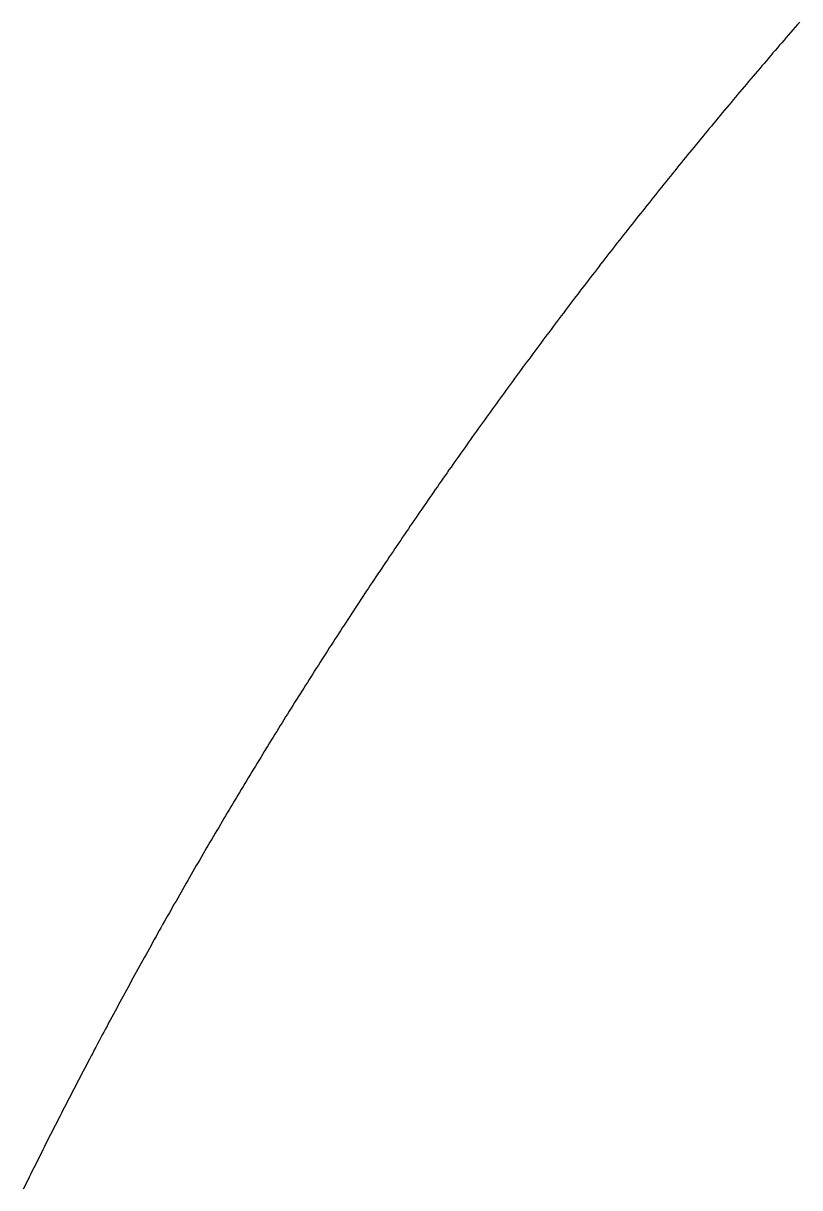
# Model space of a CAD drawing. Header units: metres. Extents: x -47.5 to 50, y -46.2 to 48.8.
# Drawn here: x -42.59 to -35.72, y 21.87 to 32.18 of the extents above; entities that cross this region are included whole.
import ezdxf

# ---------------------------------------------------------------- set-up
doc = ezdxf.new("R2010")
doc.units = ezdxf.units.M

msp = doc.modelspace()

# ---------------------------------------------------------------- linework, layer by layer
for p, q in [((-35.716, 32.193, -692.82), (-35.736, 32.17, -692.82)), ((-35.815, 32.079, -692.82), (-35.835, 32.056, -692.82)), ((-35.796, 32.102, -692.82), (-35.815, 32.079, -692.82)), ((-35.776, 32.125, -692.82), (-35.796, 32.102, -692.82)), ((-35.756, 32.147, -692.82), (-35.776, 32.125, -692.82)), ((-35.736, 32.17, -692.82), (-35.756, 32.147, -692.82)), ((-35.894, 31.988, -692.82), (-35.914, 31.965, -692.82)), ((-35.875, 32.01, -692.82), (-35.894, 31.988, -692.82)), ((-35.855, 32.033, -692.82), (-35.875, 32.01, -692.82)), ((-35.835, 32.056, -692.82), (-35.855, 32.033, -692.82)), ((-35.993, 31.873, -692.82), (-36.012, 31.85, -692.82)), ((-35.973, 31.896, -692.82), (-35.993, 31.873, -692.82)), ((-35.954, 31.919, -692.82), (-35.973, 31.896, -692.82)), ((-35.934, 31.942, -692.82), (-35.954, 31.919, -692.82)), ((-35.914, 31.965, -692.82), (-35.934, 31.942, -692.82)), ((-36.071, 31.781, -692.82), (-36.091, 31.758, -692.82)), ((-36.052, 31.804, -692.82), (-36.071, 31.781, -692.82)), ((-36.032, 31.827, -692.82), (-36.052, 31.804, -692.82)), ((-36.012, 31.85, -692.82), (-36.032, 31.827, -692.82)), ((-36.169, 31.666, -692.82), (-36.188, 31.643, -692.82)), ((-36.149, 31.689, -692.82), (-36.169, 31.666, -692.82)), ((-36.13, 31.712, -692.82), (-36.149, 31.689, -692.82)), ((-36.11, 31.735, -692.82), (-36.13, 31.712, -692.82)), ((-36.091, 31.758, -692.82), (-36.11, 31.735, -692.82)), ((-36.247, 31.574, -692.82), (-36.266, 31.55, -692.82)), ((-36.227, 31.597, -692.82), (-36.247, 31.574, -692.82)), ((-36.208, 31.62, -692.82), (-36.227, 31.597, -692.82)), ((-36.188, 31.643, -692.82), (-36.208, 31.62, -692.82)), ((-36.344, 31.458, -692.82), (-36.363, 31.435, -692.82)), ((-36.325, 31.481, -692.82), (-36.344, 31.458, -692.82)), ((-36.305, 31.504, -692.82), (-36.325, 31.481, -692.82)), ((-36.286, 31.527, -692.82), (-36.305, 31.504, -692.82)), ((-36.266, 31.55, -692.82), (-36.286, 31.527, -692.82)), ((-36.421, 31.365, -692.82), (-36.441, 31.342, -692.82)), ((-36.402, 31.388, -692.82), (-36.421, 31.365, -692.82)), ((-36.383, 31.412, -692.82), (-36.402, 31.388, -692.82)), ((-36.363, 31.435, -692.82), (-36.383, 31.412, -692.82)), ((-36.518, 31.249, -692.82), (-36.537, 31.226, -692.82)), ((-36.499, 31.272, -692.82), (-36.518, 31.249, -692.82)), ((-36.479, 31.295, -692.82), (-36.499, 31.272, -692.82)), ((-36.46, 31.319, -692.82), (-36.479, 31.295, -692.82)), ((-36.441, 31.342, -692.82), (-36.46, 31.319, -692.82)), ((-36.595, 31.156, -692.82), (-36.614, 31.132, -692.82)), ((-36.576, 31.179, -692.82), (-36.595, 31.156, -692.82)), ((-36.556, 31.202, -692.82), (-36.576, 31.179, -692.82)), ((-36.537, 31.226, -692.82), (-36.556, 31.202, -692.82)), ((-36.671, 31.062, -692.82), (-36.69, 31.039, -692.82)), ((-36.652, 31.086, -692.82), (-36.671, 31.062, -692.82)), ((-36.633, 31.109, -692.82), (-36.652, 31.086, -692.82)), ((-36.614, 31.132, -692.82), (-36.633, 31.109, -692.82)), ((-36.767, 30.945, -692.82), (-36.786, 30.922, -692.82)), ((-36.748, 30.969, -692.82), (-36.767, 30.945, -692.82)), ((-36.729, 30.992, -692.82), (-36.748, 30.969, -692.82)), ((-36.71, 31.016, -692.82), (-36.729, 30.992, -692.82)), ((-36.69, 31.039, -692.82), (-36.71, 31.016, -692.82)), ((-36.843, 30.852, -692.82), (-36.862, 30.828, -692.82)), ((-36.824, 30.875, -692.82), (-36.843, 30.852, -692.82)), ((-36.805, 30.899, -692.82), (-36.824, 30.875, -692.82)), ((-36.786, 30.922, -692.82), (-36.805, 30.899, -692.82)), ((-36.938, 30.734, -692.82), (-36.957, 30.711, -692.82)), ((-36.919, 30.758, -692.82), (-36.938, 30.734, -692.82)), ((-36.9, 30.781, -692.82), (-36.919, 30.758, -692.82)), ((-36.881, 30.805, -692.82), (-36.9, 30.781, -692.82)), ((-36.862, 30.828, -692.82), (-36.881, 30.805, -692.82)), ((-37.013, 30.64, -692.82), (-37.032, 30.616, -692.82)), ((-36.994, 30.663, -692.82), (-37.013, 30.64, -692.82)), ((-36.975, 30.687, -692.82), (-36.994, 30.663, -692.82)), ((-36.957, 30.711, -692.82), (-36.975, 30.687, -692.82)), ((-37.089, 30.545, -692.82), (-37.107, 30.522, -692.82)), ((-37.07, 30.569, -692.82), (-37.089, 30.545, -692.82)), ((-37.051, 30.593, -692.82), (-37.07, 30.569, -692.82)), ((-37.032, 30.616, -692.82), (-37.051, 30.593, -692.82)), ((-37.182, 30.427, -692.82), (-37.201, 30.404, -692.82)), ((-37.164, 30.451, -692.82), (-37.182, 30.427, -692.82)), ((-37.145, 30.475, -692.82), (-37.164, 30.451, -692.82)), ((-37.126, 30.498, -692.82), (-37.145, 30.475, -692.82)), ((-37.107, 30.522, -692.82), (-37.126, 30.498, -692.82)), ((-37.257, 30.332, -692.82), (-37.276, 30.309, -692.82)), ((-37.238, 30.356, -692.82), (-37.257, 30.332, -692.82)), ((-37.22, 30.38, -692.82), (-37.238, 30.356, -692.82)), ((-37.201, 30.404, -692.82), (-37.22, 30.38, -692.82)), ((-37.332, 30.237, -692.82), (-37.35, 30.214, -692.82)), ((-37.313, 30.261, -692.82), (-37.332, 30.237, -692.82)), ((-37.294, 30.285, -692.82), (-37.313, 30.261, -692.82)), ((-37.276, 30.309, -692.82), (-37.294, 30.285, -692.82)), ((-37.424, 30.118, -692.82), (-37.443, 30.095, -692.82)), ((-37.406, 30.142, -692.82), (-37.424, 30.118, -692.82)), ((-37.387, 30.166, -692.82), (-37.406, 30.142, -692.82)), ((-37.369, 30.19, -692.82), (-37.387, 30.166, -692.82)), ((-37.35, 30.214, -692.82), (-37.369, 30.19, -692.82)), ((-37.498, 30.023, -692.82), (-37.517, 29.999, -692.82)), ((-37.48, 30.047, -692.82), (-37.498, 30.023, -692.82)), ((-37.461, 30.071, -692.82), (-37.48, 30.047, -692.82)), ((-37.443, 30.095, -692.82), (-37.461, 30.071, -692.82)), ((-37.572, 29.927, -692.82), (-37.591, 29.903, -692.82)), ((-37.554, 29.951, -692.82), (-37.572, 29.927, -692.82)), ((-37.535, 29.975, -692.82), (-37.554, 29.951, -692.82)), ((-37.517, 29.999, -692.82), (-37.535, 29.975, -692.82)), ((-37.664, 29.808, -692.82), (-37.682, 29.784, -692.82)), ((-37.646, 29.832, -692.82), (-37.664, 29.808, -692.82)), ((-37.627, 29.856, -692.82), (-37.646, 29.832, -692.82)), ((-37.609, 29.88, -692.82), (-37.627, 29.856, -692.82)), ((-37.591, 29.903, -692.82), (-37.609, 29.88, -692.82)), ((-37.737, 29.712, -692.82), (-37.755, 29.688, -692.82)), ((-37.719, 29.736, -692.82), (-37.737, 29.712, -692.82)), ((-37.701, 29.76, -692.82), (-37.719, 29.736, -692.82)), ((-37.682, 29.784, -692.82), (-37.701, 29.76, -692.82)), ((-37.81, 29.615, -692.82), (-37.828, 29.591, -692.82)), ((-37.792, 29.64, -692.82), (-37.81, 29.615, -692.82)), ((-37.774, 29.664, -692.82), (-37.792, 29.64, -692.82)), ((-37.755, 29.688, -692.82), (-37.774, 29.664, -692.82)), ((-37.901, 29.495, -692.82), (-37.919, 29.471, -692.82)), ((-37.883, 29.519, -692.82), (-37.901, 29.495, -692.82)), ((-37.865, 29.543, -692.82), (-37.883, 29.519, -692.82)), ((-37.846, 29.567, -692.82), (-37.865, 29.543, -692.82)), ((-37.828, 29.591, -692.82), (-37.846, 29.567, -692.82)), ((-37.973, 29.398, -692.82), (-37.991, 29.374, -692.82)), ((-37.955, 29.423, -692.82), (-37.973, 29.398, -692.82)), ((-37.937, 29.447, -692.82), (-37.955, 29.423, -692.82)), ((-37.919, 29.471, -692.82), (-37.937, 29.447, -692.82)), ((-38.045, 29.302, -692.82), (-38.063, 29.277, -692.82)), ((-38.027, 29.326, -692.82), (-38.045, 29.302, -692.82)), ((-38.009, 29.35, -692.82), (-38.027, 29.326, -692.82)), ((-37.991, 29.374, -692.82), (-38.009, 29.35, -692.82)), ((-38.117, 29.205, -692.82), (-38.135, 29.18, -692.82)), ((-38.099, 29.229, -692.82), (-38.117, 29.205, -692.82)), ((-38.081, 29.253, -692.82), (-38.099, 29.229, -692.82)), ((-38.063, 29.277, -692.82), (-38.081, 29.253, -692.82)), ((-38.207, 29.083, -692.82), (-38.225, 29.059, -692.82)), ((-38.189, 29.108, -692.82), (-38.207, 29.083, -692.82)), ((-38.171, 29.132, -692.82), (-38.189, 29.108, -692.82)), ((-38.153, 29.156, -692.82), (-38.171, 29.132, -692.82)), ((-38.135, 29.18, -692.82), (-38.153, 29.156, -692.82)), ((-38.278, 28.986, -692.82), (-38.296, 28.962, -692.82)), ((-38.26, 29.01, -692.82), (-38.278, 28.986, -692.82)), ((-38.243, 29.035, -692.82), (-38.26, 29.01, -692.82)), ((-38.225, 29.059, -692.82), (-38.243, 29.035, -692.82)), ((-38.349, 28.888, -692.82), (-38.367, 28.864, -692.82)), ((-38.332, 28.913, -692.82), (-38.349, 28.888, -692.82)), ((-38.314, 28.937, -692.82), (-38.332, 28.913, -692.82)), ((-38.296, 28.962, -692.82), (-38.314, 28.937, -692.82)), ((-38.42, 28.791, -692.82), (-38.438, 28.766, -692.82)), ((-38.402, 28.815, -692.82), (-38.42, 28.791, -692.82)), ((-38.385, 28.84, -692.82), (-38.402, 28.815, -692.82)), ((-38.367, 28.864, -692.82), (-38.385, 28.84, -692.82)), ((-38.491, 28.693, -692.82), (-38.508, 28.668, -692.82)), ((-38.473, 28.717, -692.82), (-38.491, 28.693, -692.82)), ((-38.456, 28.742, -692.82), (-38.473, 28.717, -692.82)), ((-38.438, 28.766, -692.82), (-38.456, 28.742, -692.82)), ((-38.579, 28.57, -692.82), (-38.596, 28.546, -692.82)), ((-38.561, 28.595, -692.82), (-38.579, 28.57, -692.82)), ((-38.544, 28.619, -692.82), (-38.561, 28.595, -692.82)), ((-38.526, 28.644, -692.82), (-38.544, 28.619, -692.82)), ((-38.508, 28.668, -692.82), (-38.526, 28.644, -692.82)), ((-38.649, 28.472, -692.82), (-38.666, 28.447, -692.82)), ((-38.631, 28.497, -692.82), (-38.649, 28.472, -692.82)), ((-38.614, 28.521, -692.82), (-38.631, 28.497, -692.82)), ((-38.596, 28.546, -692.82), (-38.614, 28.521, -692.82)), ((-38.719, 28.374, -692.82), (-38.736, 28.349, -692.82)), ((-38.701, 28.398, -692.82), (-38.719, 28.374, -692.82)), ((-38.684, 28.423, -692.82), (-38.701, 28.398, -692.82)), ((-38.666, 28.447, -692.82), (-38.684, 28.423, -692.82)), ((-38.788, 28.275, -692.82), (-38.805, 28.25, -692.82)), ((-38.771, 28.3, -692.82), (-38.788, 28.275, -692.82)), ((-38.753, 28.324, -692.82), (-38.771, 28.3, -692.82)), ((-38.736, 28.349, -692.82), (-38.753, 28.324, -692.82)), ((-38.857, 28.176, -692.82), (-38.875, 28.152, -692.82)), ((-38.84, 28.201, -692.82), (-38.857, 28.176, -692.82)), ((-38.823, 28.226, -692.82), (-38.84, 28.201, -692.82)), ((-38.805, 28.25, -692.82), (-38.823, 28.226, -692.82)), ((-38.944, 28.053, -692.82), (-38.961, 28.028, -692.82)), ((-38.926, 28.077, -692.82), (-38.944, 28.053, -692.82)), ((-38.909, 28.102, -692.82), (-38.926, 28.077, -692.82)), ((-38.892, 28.127, -692.82), (-38.909, 28.102, -692.82)), ((-38.875, 28.152, -692.82), (-38.892, 28.127, -692.82)), ((-39.012, 27.953, -692.82), (-39.029, 27.929, -692.82)), ((-38.995, 27.978, -692.82), (-39.012, 27.953, -692.82)), ((-38.978, 28.003, -692.82), (-38.995, 27.978, -692.82)), ((-38.961, 28.028, -692.82), (-38.978, 28.003, -692.82)), ((-39.081, 27.854, -692.82), (-39.098, 27.829, -692.82)), ((-39.064, 27.879, -692.82), (-39.081, 27.854, -692.82)), ((-39.047, 27.904, -692.82), (-39.064, 27.879, -692.82)), ((-39.029, 27.929, -692.82), (-39.047, 27.904, -692.82)), ((-39.149, 27.755, -692.82), (-39.166, 27.73, -692.82)), ((-39.132, 27.78, -692.82), (-39.149, 27.755, -692.82)), ((-39.115, 27.804, -692.82), (-39.132, 27.78, -692.82)), ((-39.098, 27.829, -692.82), (-39.115, 27.804, -692.82)), ((-39.217, 27.655, -692.82), (-39.234, 27.63, -692.82)), ((-39.2, 27.68, -692.82), (-39.217, 27.655, -692.82)), ((-39.183, 27.705, -692.82), (-39.2, 27.68, -692.82)), ((-39.166, 27.73, -692.82), (-39.183, 27.705, -692.82)), ((-39.285, 27.555, -692.82), (-39.302, 27.53, -692.82)), ((-39.268, 27.58, -692.82), (-39.285, 27.555, -692.82)), ((-39.251, 27.605, -692.82), (-39.268, 27.58, -692.82)), ((-39.234, 27.63, -692.82), (-39.251, 27.605, -692.82)), ((-39.352, 27.455, -692.82), (-39.369, 27.43, -692.82)), ((-39.335, 27.48, -692.82), (-39.352, 27.455, -692.82)), ((-39.318, 27.505, -692.82), (-39.335, 27.48, -692.82)), ((-39.302, 27.53, -692.82), (-39.318, 27.505, -692.82)), ((-39.436, 27.33, -692.82), (-39.453, 27.305, -692.82)), ((-39.419, 27.355, -692.82), (-39.436, 27.33, -692.82)), ((-39.403, 27.38, -692.82), (-39.419, 27.355, -692.82)), ((-39.386, 27.405, -692.82), (-39.403, 27.38, -692.82)), ((-39.369, 27.43, -692.82), (-39.386, 27.405, -692.82)), ((-39.503, 27.23, -692.82), (-39.52, 27.205, -692.82)), ((-39.486, 27.255, -692.82), (-39.503, 27.23, -692.82)), ((-39.47, 27.28, -692.82), (-39.486, 27.255, -692.82)), ((-39.453, 27.305, -692.82), (-39.47, 27.28, -692.82)), ((-39.57, 27.129, -692.82), (-39.586, 27.104, -692.82)), ((-39.553, 27.154, -692.82), (-39.57, 27.129, -692.82)), ((-39.536, 27.179, -692.82), (-39.553, 27.154, -692.82)), ((-39.52, 27.205, -692.82), (-39.536, 27.179, -692.82)), ((-39.636, 27.029, -692.82), (-39.653, 27.003, -692.82)), ((-39.619, 27.054, -692.82), (-39.636, 27.029, -692.82)), ((-39.603, 27.079, -692.82), (-39.619, 27.054, -692.82)), ((-39.586, 27.104, -692.82), (-39.603, 27.079, -692.82)), ((-39.702, 26.928, -692.82), (-39.719, 26.902, -692.82)), ((-39.686, 26.953, -692.82), (-39.702, 26.928, -692.82)), ((-39.669, 26.978, -692.82), (-39.686, 26.953, -692.82)), ((-39.653, 27.003, -692.82), (-39.669, 26.978, -692.82)), ((-39.768, 26.827, -692.82), (-39.784, 26.801, -692.82)), ((-39.751, 26.852, -692.82), (-39.768, 26.827, -692.82)), ((-39.735, 26.877, -692.82), (-39.751, 26.852, -692.82)), ((-39.719, 26.902, -692.82), (-39.735, 26.877, -692.82)), ((-39.834, 26.726, -692.82), (-39.85, 26.7, -692.82)), ((-39.817, 26.751, -692.82), (-39.834, 26.726, -692.82)), ((-39.801, 26.776, -692.82), (-39.817, 26.751, -692.82)), ((-39.784, 26.801, -692.82), (-39.801, 26.776, -692.82)), ((-39.899, 26.624, -692.82), (-39.915, 26.599, -692.82)), ((-39.883, 26.65, -692.82), (-39.899, 26.624, -692.82)), ((-39.866, 26.675, -692.82), (-39.883, 26.65, -692.82)), ((-39.85, 26.7, -692.82), (-39.866, 26.675, -692.82)), ((-39.964, 26.523, -692.82), (-39.98, 26.497, -692.82)), ((-39.948, 26.548, -692.82), (-39.964, 26.523, -692.82)), ((-39.931, 26.574, -692.82), (-39.948, 26.548, -692.82)), ((-39.915, 26.599, -692.82), (-39.931, 26.574, -692.82)), ((-40.029, 26.421, -692.82), (-40.045, 26.396, -692.82)), ((-40.013, 26.447, -692.82), (-40.029, 26.421, -692.82)), ((-39.996, 26.472, -692.82), (-40.013, 26.447, -692.82)), ((-39.98, 26.497, -692.82), (-39.996, 26.472, -692.82)), ((-40.093, 26.319, -692.82), (-40.11, 26.294, -692.82)), ((-40.077, 26.345, -692.82), (-40.093, 26.319, -692.82)), ((-40.061, 26.37, -692.82), (-40.077, 26.345, -692.82)), ((-40.045, 26.396, -692.82), (-40.061, 26.37, -692.82)), ((-40.158, 26.217, -692.82), (-40.174, 26.192, -692.82)), ((-40.142, 26.243, -692.82), (-40.158, 26.217, -692.82)), ((-40.126, 26.268, -692.82), (-40.142, 26.243, -692.82)), ((-40.11, 26.294, -692.82), (-40.126, 26.268, -692.82)), ((-40.222, 26.115, -692.82), (-40.238, 26.09, -692.82)), ((-40.206, 26.141, -692.82), (-40.222, 26.115, -692.82)), ((-40.19, 26.166, -692.82), (-40.206, 26.141, -692.82)), ((-40.174, 26.192, -692.82), (-40.19, 26.166, -692.82)), ((-40.301, 25.987, -692.82), (-40.317, 25.962, -692.82)), ((-40.286, 26.013, -692.82), (-40.301, 25.987, -692.82)), ((-40.27, 26.039, -692.82), (-40.286, 26.013, -692.82)), ((-40.254, 26.064, -692.82), (-40.27, 26.039, -692.82)), ((-40.238, 26.09, -692.82), (-40.254, 26.064, -692.82)), ((-40.365, 25.885, -692.82), (-40.381, 25.859, -692.82)), ((-40.349, 25.911, -692.82), (-40.365, 25.885, -692.82)), ((-40.333, 25.936, -692.82), (-40.349, 25.911, -692.82)), ((-40.317, 25.962, -692.82), (-40.333, 25.936, -692.82)), ((-40.428, 25.782, -692.82), (-40.444, 25.757, -692.82)), ((-40.412, 25.808, -692.82), (-40.428, 25.782, -692.82)), ((-40.397, 25.834, -692.82), (-40.412, 25.808, -692.82)), ((-40.381, 25.859, -692.82), (-40.397, 25.834, -692.82)), ((-40.491, 25.68, -692.82), (-40.507, 25.654, -692.82)), ((-40.475, 25.705, -692.82), (-40.491, 25.68, -692.82)), ((-40.46, 25.731, -692.82), (-40.475, 25.705, -692.82)), ((-40.444, 25.757, -692.82), (-40.46, 25.731, -692.82)), ((-40.554, 25.577, -692.82), (-40.569, 25.551, -692.82)), ((-40.538, 25.602, -692.82), (-40.554, 25.577, -692.82)), ((-40.522, 25.628, -692.82), (-40.538, 25.602, -692.82)), ((-40.507, 25.654, -692.82), (-40.522, 25.628, -692.82)), ((-40.616, 25.474, -692.82), (-40.632, 25.448, -692.82)), ((-40.601, 25.499, -692.82), (-40.616, 25.474, -692.82)), ((-40.585, 25.525, -692.82), (-40.601, 25.499, -692.82)), ((-40.569, 25.551, -692.82), (-40.585, 25.525, -692.82)), ((-40.678, 25.37, -692.82), (-40.694, 25.345, -692.82)), ((-40.663, 25.396, -692.82), (-40.678, 25.37, -692.82)), ((-40.647, 25.422, -692.82), (-40.663, 25.396, -692.82)), ((-40.632, 25.448, -692.82), (-40.647, 25.422, -692.82)), ((-40.74, 25.267, -692.82), (-40.756, 25.241, -692.82)), ((-40.725, 25.293, -692.82), (-40.74, 25.267, -692.82)), ((-40.709, 25.319, -692.82), (-40.725, 25.293, -692.82)), ((-40.694, 25.345, -692.82), (-40.709, 25.319, -692.82)), ((-40.802, 25.163, -692.82), (-40.817, 25.138, -692.82)), ((-40.787, 25.189, -692.82), (-40.802, 25.163, -692.82)), ((-40.771, 25.215, -692.82), (-40.787, 25.189, -692.82)), ((-40.756, 25.241, -692.82), (-40.771, 25.215, -692.82)), ((-40.863, 25.06, -692.82), (-40.879, 25.034, -692.82)), ((-40.848, 25.086, -692.82), (-40.863, 25.06, -692.82)), ((-40.833, 25.112, -692.82), (-40.848, 25.086, -692.82)), ((-40.817, 25.138, -692.82), (-40.833, 25.112, -692.82)), ((-40.909, 24.982, -692.82), (-40.924, 24.956, -692.82)), ((-40.894, 25.008, -692.82), (-40.909, 24.982, -692.82)), ((-40.879, 25.034, -692.82), (-40.894, 25.008, -692.82)), ((-40.97, 24.878, -692.82), (-40.985, 24.852, -692.82)), ((-40.955, 24.904, -692.82), (-40.97, 24.878, -692.82)), ((-40.94, 24.93, -692.82), (-40.955, 24.904, -692.82)), ((-40.924, 24.956, -692.82), (-40.94, 24.93, -692.82)), ((-41.031, 24.774, -692.82), (-41.046, 24.748, -692.82)), ((-41.016, 24.8, -692.82), (-41.031, 24.774, -692.82)), ((-41, 24.826, -692.82), (-41.016, 24.8, -692.82)), ((-40.985, 24.852, -692.82), (-41, 24.826, -692.82)), ((-41.091, 24.67, -692.82), (-41.106, 24.644, -692.82)), ((-41.076, 24.696, -692.82), (-41.091, 24.67, -692.82)), ((-41.061, 24.722, -692.82), (-41.076, 24.696, -692.82)), ((-41.046, 24.748, -692.82), (-41.061, 24.722, -692.82)), ((-41.151, 24.565, -692.82), (-41.166, 24.539, -692.82)), ((-41.136, 24.591, -692.82), (-41.151, 24.565, -692.82)), ((-41.121, 24.617, -692.82), (-41.136, 24.591, -692.82)), ((-41.106, 24.644, -692.82), (-41.121, 24.617, -692.82)), ((-41.211, 24.461, -692.82), (-41.226, 24.435, -692.82)), ((-41.196, 24.487, -692.82), (-41.211, 24.461, -692.82)), ((-41.181, 24.513, -692.82), (-41.196, 24.487, -692.82)), ((-41.166, 24.539, -692.82), (-41.181, 24.513, -692.82)), ((-41.271, 24.356, -692.82), (-41.285, 24.33, -692.82)), ((-41.256, 24.382, -692.82), (-41.271, 24.356, -692.82)), ((-41.241, 24.408, -692.82), (-41.256, 24.382, -692.82)), ((-41.226, 24.435, -692.82), (-41.241, 24.408, -692.82)), ((-41.33, 24.251, -692.82), (-41.345, 24.225, -692.82)), ((-41.315, 24.277, -692.82), (-41.33, 24.251, -692.82)), ((-41.3, 24.304, -692.82), (-41.315, 24.277, -692.82)), ((-41.285, 24.33, -692.82), (-41.3, 24.304, -692.82)), ((-41.389, 24.146, -692.82), (-41.404, 24.12, -692.82)), ((-41.374, 24.172, -692.82), (-41.389, 24.146, -692.82)), ((-41.36, 24.199, -692.82), (-41.374, 24.172, -692.82)), ((-41.345, 24.225, -692.82), (-41.36, 24.199, -692.82)), ((-41.448, 24.041, -692.82), (-41.462, 24.015, -692.82)), ((-41.433, 24.067, -692.82), (-41.448, 24.041, -692.82)), ((-41.418, 24.094, -692.82), (-41.433, 24.067, -692.82)), ((-41.404, 24.12, -692.82), (-41.418, 24.094, -692.82)), ((-41.506, 23.936, -692.82), (-41.521, 23.91, -692.82)), ((-41.492, 23.962, -692.82), (-41.506, 23.936, -692.82)), ((-41.477, 23.988, -692.82), (-41.492, 23.962, -692.82)), ((-41.462, 24.015, -692.82), (-41.477, 23.988, -692.82)), ((-41.565, 23.83, -692.82), (-41.579, 23.804, -692.82)), ((-41.55, 23.857, -692.82), (-41.565, 23.83, -692.82)), ((-41.536, 23.883, -692.82), (-41.55, 23.857, -692.82)), ((-41.521, 23.91, -692.82), (-41.536, 23.883, -692.82)), ((-41.623, 23.725, -692.82), (-41.637, 23.699, -692.82)), ((-41.608, 23.751, -692.82), (-41.623, 23.725, -692.82)), ((-41.594, 23.778, -692.82), (-41.608, 23.751, -692.82)), ((-41.579, 23.804, -692.82), (-41.594, 23.778, -692.82)), ((-41.68, 23.619, -692.82), (-41.695, 23.593, -692.82)), ((-41.666, 23.646, -692.82), (-41.68, 23.619, -692.82)), ((-41.651, 23.672, -692.82), (-41.666, 23.646, -692.82)), ((-41.637, 23.699, -692.82), (-41.651, 23.672, -692.82)), ((-41.738, 23.513, -692.82), (-41.752, 23.487, -692.82)), ((-41.723, 23.54, -692.82), (-41.738, 23.513, -692.82)), ((-41.709, 23.566, -692.82), (-41.723, 23.54, -692.82)), ((-41.695, 23.593, -692.82), (-41.709, 23.566, -692.82)), ((-41.781, 23.434, -692.82), (-41.795, 23.407, -692.82)), ((-41.766, 23.46, -692.82), (-41.781, 23.434, -692.82)), ((-41.752, 23.487, -692.82), (-41.766, 23.46, -692.82)), ((-41.838, 23.328, -692.82), (-41.852, 23.301, -692.82)), ((-41.823, 23.354, -692.82), (-41.838, 23.328, -692.82)), ((-41.809, 23.381, -692.82), (-41.823, 23.354, -692.82)), ((-41.795, 23.407, -692.82), (-41.809, 23.381, -692.82)), ((-41.894, 23.222, -692.82), (-41.909, 23.195, -692.82)), ((-41.88, 23.248, -692.82), (-41.894, 23.222, -692.82)), ((-41.866, 23.275, -692.82), (-41.88, 23.248, -692.82)), ((-41.852, 23.301, -692.82), (-41.866, 23.275, -692.82)), ((-41.951, 23.115, -692.82), (-41.965, 23.089, -692.82)), ((-41.937, 23.142, -692.82), (-41.951, 23.115, -692.82)), ((-41.923, 23.169, -692.82), (-41.937, 23.142, -692.82)), ((-41.909, 23.195, -692.82), (-41.923, 23.169, -692.82)), ((-42.007, 23.009, -692.82), (-42.021, 22.982, -692.82)), ((-41.993, 23.036, -692.82), (-42.007, 23.009, -692.82)), ((-41.979, 23.062, -692.82), (-41.993, 23.036, -692.82)), ((-41.965, 23.089, -692.82), (-41.979, 23.062, -692.82)), ((-42.063, 22.902, -692.82), (-42.077, 22.876, -692.82)), ((-42.049, 22.929, -692.82), (-42.063, 22.902, -692.82)), ((-42.035, 22.956, -692.82), (-42.049, 22.929, -692.82)), ((-42.021, 22.982, -692.82), (-42.035, 22.956, -692.82)), ((-42.119, 22.796, -692.82), (-42.132, 22.769, -692.82)), ((-42.105, 22.822, -692.82), (-42.119, 22.796, -692.82)), ((-42.091, 22.849, -692.82), (-42.105, 22.822, -692.82)), ((-42.077, 22.876, -692.82), (-42.091, 22.849, -692.82)), ((-42.174, 22.689, -692.82), (-42.188, 22.662, -692.82)), ((-42.16, 22.715, -692.82), (-42.174, 22.689, -692.82)), ((-42.146, 22.742, -692.82), (-42.16, 22.715, -692.82)), ((-42.132, 22.769, -692.82), (-42.146, 22.742, -692.82)), ((-42.215, 22.608, -692.82), (-42.229, 22.582, -692.82)), ((-42.201, 22.635, -692.82), (-42.215, 22.608, -692.82)), ((-42.188, 22.662, -692.82), (-42.201, 22.635, -692.82)), ((-42.27, 22.501, -692.82), (-42.284, 22.474, -692.82)), ((-42.256, 22.528, -692.82), (-42.27, 22.501, -692.82)), ((-42.243, 22.555, -692.82), (-42.256, 22.528, -692.82)), ((-42.229, 22.582, -692.82), (-42.243, 22.555, -692.82)), ((-42.325, 22.394, -692.82), (-42.338, 22.367, -692.82)), ((-42.311, 22.421, -692.82), (-42.325, 22.394, -692.82)), ((-42.297, 22.448, -692.82), (-42.311, 22.421, -692.82)), ((-42.284, 22.474, -692.82), (-42.297, 22.448, -692.82)), ((-42.379, 22.287, -692.82), (-42.393, 22.26, -692.82)), ((-42.366, 22.313, -692.82), (-42.379, 22.287, -692.82)), ((-42.352, 22.34, -692.82), (-42.366, 22.313, -692.82)), ((-42.338, 22.367, -692.82), (-42.352, 22.34, -692.82)), ((-42.433, 22.179, -692.82), (-42.447, 22.152, -692.82)), ((-42.42, 22.206, -692.82), (-42.433, 22.179, -692.82)), ((-42.406, 22.233, -692.82), (-42.42, 22.206, -692.82)), ((-42.393, 22.26, -692.82), (-42.406, 22.233, -692.82)), ((-42.487, 22.071, -692.82), (-42.5, 22.045, -692.82)), ((-42.474, 22.098, -692.82), (-42.487, 22.071, -692.82)), ((-42.46, 22.125, -692.82), (-42.474, 22.098, -692.82)), ((-42.447, 22.152, -692.82), (-42.46, 22.125, -692.82)), ((-42.527, 21.991, -692.82), (-42.541, 21.964, -692.82)), ((-42.514, 22.018, -692.82), (-42.527, 21.991, -692.82)), ((-42.5, 22.045, -692.82), (-42.514, 22.018, -692.82)), ((-42.58, 21.883, -692.82), (-42.594, 21.856, -692.82)), ((-42.567, 21.91, -692.82), (-42.58, 21.883, -692.82)), ((-42.554, 21.937, -692.82), (-42.567, 21.91, -692.82)), ((-42.541, 21.964, -692.82), (-42.554, 21.937, -692.82))]:
    msp.add_line(p, q)

doc.saveas('drawing.dxf')
